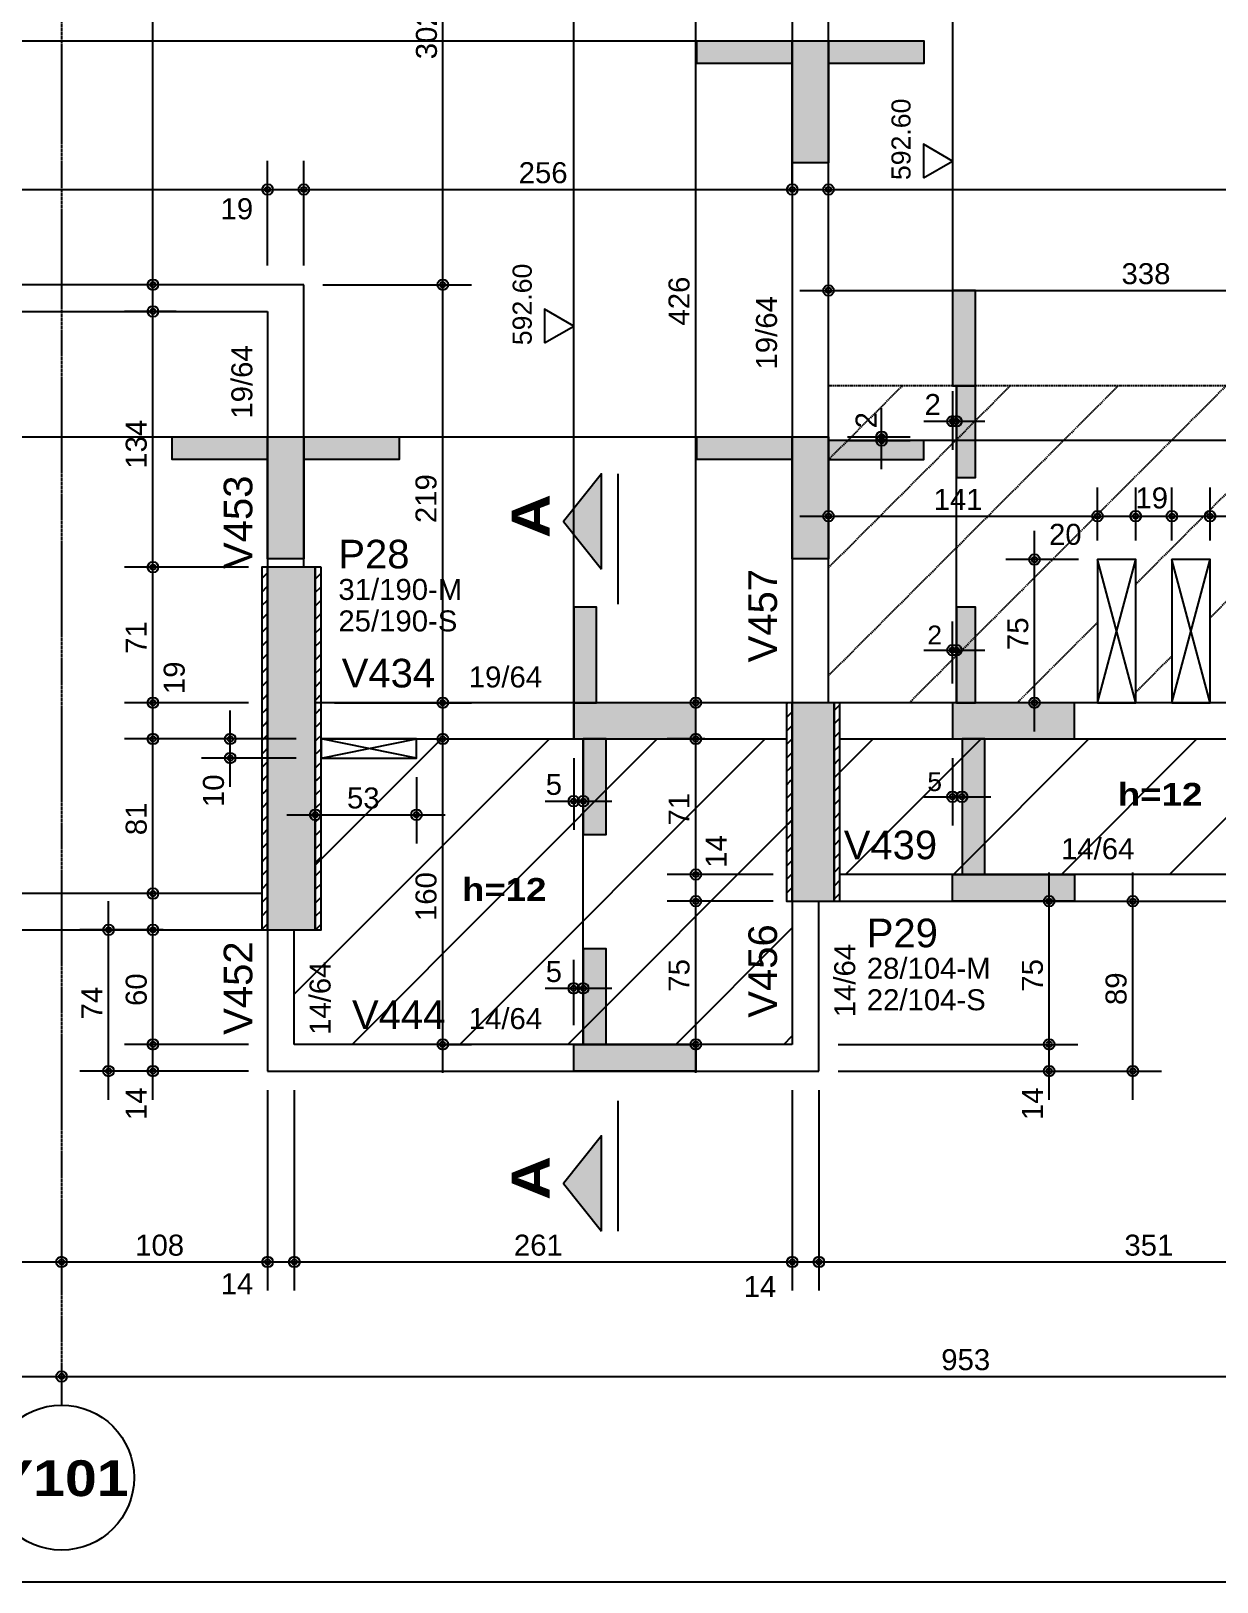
# Model space of a CAD drawing. Extents: x 0 to 7795, y 0 to 4205.
# Drawn here: x 1132 to 1754, y 1625 to 2438 of the extents above; entities that cross this region are included whole.
import ezdxf

# ---------------------------------------------------------------- set-up
doc = ezdxf.new("R2010")
doc.units = 0
doc.header["$MEASUREMENT"] = 0
doc.linetypes.add('ESTILO_TQS_0001', pattern=[1, 0.7, -0.3])
doc.linetypes.add('ESTILO_TQS_0007', pattern=[2.1, 1.5, -0.2, 0.2, -0.2])
for name, color, linetype in [('MTH-224', 4, 'CONTINUOUS'), ('MTH-230', 1, 'CONTINUOUS'), ('MTH-COTAS7', 31, 'CONTINUOUS'), ('MTH-DIM-PILAR', 3, 'CONTINUOUS'), ('MTH-DIM-VIGA', 3, 'CONTINUOUS'), ('MTH-EIXO-214', 4, 'CONTINUOUS'), ('MTH-EIXO-215', 1, 'CONTINUOUS'), ('MTH-FACE-VIGA', 7, 'CONTINUOUS'), ('MTH-LINHA-CORTE', 5, 'CONTINUOUS'), ('MTH-LINHA-SEÇÃO', 16, 'CONTINUOUS'), ('MTH-PILAR-SEGUE', 5, 'CONTINUOUS'), ('MTH-SIMB_COTA', 3, 'CONTINUOUS'), ('MTH-SOMBRA21', 150, 'CONTINUOUS'), ('MTH-SOMBRA25', 253, 'CONTINUOUS'), ('MTH-TIT1-PILAR', 5, 'CONTINUOUS'), ('MTH-TIT1-VIGA', 5, 'CONTINUOUS'), ('MTH-TRACEJADO-216', 1, 'CONTINUOUS'), ('MTH-TXT', 4, 'CONTINUOUS'), ('MTH-TXT-NEGRITO', 5, 'CONTINUOUS')]:
    doc.layers.add(name, color=color, linetype=linetype)
doc.styles.add('TQS_ARIAL', font='arial.ttf')
doc.styles.add('TQS_ARIAL_BLACK', font='ariblk.ttf')

msp = doc.modelspace()

# ---------------------------------------------------------------- linework, layer by layer
at = {"layer": 'MTH-224', "linetype": 'Continuous'}
for p, q in [((1440.325465, 2137.691123), (1440.325465, 2206.066123)), ((1440.325465, 1809.232484), (1440.325465, 1877.607484))]:
    msp.add_line(p, q, dxfattribs=at)
for points in [[(1600.21209, 2361.111274), (1615.51056, 2369.944277), (1600.21209, 2378.776401), (1600.21209, 2361.111274)], [(1401.640715, 2274.61125), (1416.939185, 2283.444254), (1401.640715, 2292.276378), (1401.640715, 2274.61125)]]:
    msp.add_lwpolyline(points, dxfattribs=at)
at = {"layer": 'MTH-230', "linetype": 'Continuous'}
for p, q in [((1691.511368, 2086.135499), (1711.511368, 2161.135499)), ((1711.511368, 2086.1355), (1691.511368, 2161.135499)), ((1730.511368, 2086.1355), (1750.511368, 2161.135499)), ((1750.511368, 2086.135498), (1730.511368, 2161.135499)), ((1284.506838, 2057.1355), (1334.511368, 2067.1355)), ((1334.511368, 2057.1355), (1284.506838, 2067.1355))]:
    msp.add_line(p, q, dxfattribs=at)
msp.add_circle((1148.511366, 1680.135501), 38, dxfattribs=at)
at = {"layer": 'MTH-COTAS7', "linetype": 'Continuous'}
for p, q in [((1196.416793, 2290.135499), (1196.416793, 2682.135501)), ((1348.322552, 2290.135499), (1348.322552, 2622.135465)), ((1480.939185, 2071.135503), (1480.939185, 2527.13677)), ((1256.506838, 2315.135499), (1256.506838, 2370.038858)), ((1256.506838, 2315.135499), (1256.506838, 2370.038858)), ((1275.506838, 2315.135499), (1275.506838, 2370.038858)), ((1275.506838, 2315.135499), (1275.506838, 2370.038858)), ((1531.51056, 2357.850716), (1531.51056, 2370.038858)), ((1550.51056, 2357.558462), (1550.51056, 2370.038858)), ((862.51137, 2355.038858), (1271.506838, 2355.038858)), ((1241.506838, 2355.038858), (1290.506838, 2355.038858)), ((1260.506838, 2355.038858), (1546.51056, 2355.038858)), ((1535.51056, 2355.038858), (2185.511366, 2355.038858)), ((1348.322552, 2071.135503), (1348.322552, 2320.135499)), ((1550.51056, 2268.576565), (1550.51056, 2317.1355)), ((1212.501677, 2305.135499), (1181.416793, 2305.135499)), ((1196.416793, 2142.135501), (1196.416793, 2306.135499)), ((1285.506838, 2305.135499), (1363.322552, 2305.135499)), ((1285.506838, 2305.135499), (1363.322552, 2305.135499)), ((1535.51056, 2302.1355), (1903.512128, 2302.1355)), ((1208.593102, 2291.135499), (1181.416793, 2291.135499)), ((1615.51056, 2249.331523), (1615.51056, 2218.567024)), ((1578.343317, 2208.492328), (1578.343317, 2240.492328)), ((1617.51056, 2242.1355), (1617.51056, 2218.567024)), ((1600.51056, 2233.567024), (1632.51056, 2233.567024)), ((1560.51056, 2225.492328), (1593.343317, 2225.492328)), ((1560.51056, 2223.492328), (1593.343317, 2223.492328)), ((1550.51056, 2155.351244), (1550.51056, 2198.859757)), ((1691.511368, 2171.135499), (1691.511368, 2198.859757)), ((1691.511368, 2171.135499), (1691.511368, 2198.859757)), ((1711.511368, 2171.135499), (1711.511368, 2198.859757)), ((1711.511368, 2171.135499), (1711.511368, 2198.859757)), ((1730.511368, 2171.135499), (1730.511368, 2198.859757)), ((1730.511368, 2171.135499), (1730.511368, 2198.859757)), ((1750.511368, 2171.135499), (1750.511368, 2198.859757)), ((1750.511368, 2171.135499), (1750.511368, 2198.859757)), ((1535.51056, 2183.859757), (1706.511368, 2183.859757)), ((1676.511368, 2183.859757), (1726.511368, 2183.859757)), ((1696.511368, 2183.859757), (1745.511368, 2183.859757)), ((1715.511368, 2183.859757), (1765.511368, 2183.859757)), ((1735.511368, 2183.859757), (1903.512128, 2183.859757)), ((1196.416793, 2071.135503), (1196.416793, 2172.135501)), ((1658.498428, 2071.135499), (1658.498428, 2176.135499)), ((1246.506838, 2157.135501), (1181.416793, 2157.135501)), ((1246.506838, 2157.135501), (1181.416793, 2157.135501)), ((1681.511368, 2161.135499), (1643.498428, 2161.135499)), ((1615.51056, 2096.135503), (1615.51056, 2128.673244)), ((1617.51056, 2096.135503), (1617.51056, 2128.673244)), ((1600.51056, 2113.673244), (1632.51056, 2113.673244)), ((1196.416793, 2052.135503), (1196.416793, 2101.135503)), ((1246.506838, 2086.135503), (1181.416793, 2086.135503)), ((1246.506838, 2086.135503), (1181.416793, 2086.135503)), ((1196.416793, 1971.135501), (1196.416793, 2082.135503)), ((1236.920815, 2042.1355), (1236.920815, 2082.135503)), ((1291.506838, 2086.135503), (1363.322552, 2086.135503)), ((1348.322552, 1892.135501), (1348.322552, 2082.135503)), ((1485.734767, 2086.135503), (1465.939185, 2086.135503)), ((1480.939185, 1981.135501), (1480.939185, 2082.135503)), ((1681.511368, 2086.135499), (1643.498428, 2086.135499)), ((1246.506838, 2067.135503), (1181.416793, 2067.135503)), ((1246.506838, 2067.135503), (1181.416793, 2067.135503)), ((1271.506838, 2067.135503), (1221.920815, 2067.135503)), ((1344.511368, 2067.135503), (1363.322552, 2067.135503)), ((1485.734767, 2067.135503), (1465.939185, 2067.135503)), ((1271.511368, 2057.1355), (1221.920815, 2057.1355)), ((1416.939185, 2057.135503), (1416.939185, 2019.542848)), ((1421.939185, 2057.135501), (1421.939185, 2019.542848)), ((1615.51056, 2057.135503), (1615.51056, 2021.867837)), ((1620.51056, 2057.135503), (1620.51056, 2021.867837)), ((1281.511368, 2047.1355), (1281.511368, 2012.418246)), ((1334.511368, 2047.1355), (1334.511368, 2012.418246)), ((1401.939185, 2034.542848), (1436.939185, 2034.542848)), ((1600.51056, 2036.867837), (1635.51056, 2036.867837)), ((1266.511368, 2027.418246), (1349.511368, 2027.418246)), ((1480.939185, 1967.135501), (1480.939185, 2011.135501)), ((1521.51056, 1996.135501), (1465.939185, 1996.135501)), ((1521.51056, 1996.135501), (1465.939185, 1996.135501)), ((1480.939185, 1892.135501), (1480.939185, 1997.135501)), ((1666.153254, 1892.135501), (1666.153254, 1997.135499)), ((1710.032398, 1878.135501), (1710.032398, 1997.135499)), ((1210.793631, 1986.135501), (1181.416793, 1986.135501)), ((1173.14201, 1878.135501), (1173.14201, 1982.135501)), ((1196.416793, 1892.135501), (1196.416793, 1982.135501)), ((1521.51056, 1982.135501), (1465.939185, 1982.135501)), ((1521.51056, 1982.135501), (1465.939185, 1982.135501)), ((1657.51056, 1982.135499), (1681.153254, 1982.135499)), ((1677.777456, 1982.135499), (1725.032398, 1982.135499)), ((1191.769367, 1967.135501), (1158.14201, 1967.135501)), ((1201.769367, 1967.135501), (1181.416793, 1967.135501)), ((1416.939185, 1917.135501), (1416.939185, 1951.488044)), ((1421.939185, 1917.135501), (1421.939185, 1951.488044)), ((1401.939185, 1936.488044), (1436.939185, 1936.488044)), ((1196.416793, 1878.135501), (1196.416793, 1922.135501)), ((1666.153254, 1878.135501), (1666.153254, 1922.135501)), ((1246.511366, 1907.135501), (1181.416793, 1907.135501)), ((1246.511366, 1907.135501), (1181.416793, 1907.135501)), ((1345.260019, 1907.135501), (1363.322552, 1907.135501)), ((1486.229545, 1907.135501), (1465.939185, 1907.135501)), ((1555.51056, 1907.135501), (1681.153254, 1907.135501)), ((1555.51056, 1907.135501), (1681.153254, 1907.135501)), ((1236.511366, 1893.135501), (1158.14201, 1893.135501)), ((1246.511366, 1893.135501), (1181.416793, 1893.135501)), ((1555.51056, 1893.135501), (1681.153254, 1893.135501)), ((1565.51056, 1893.135501), (1725.032398, 1893.135501)), ((1256.511366, 1883.135501), (1256.511366, 1778.135501)), ((1270.511366, 1883.135501), (1270.511366, 1778.135501)), ((1270.511366, 1883.135501), (1270.511366, 1778.135501)), ((1531.51056, 1883.135501), (1531.51056, 1778.135501)), ((1531.51056, 1883.135501), (1531.51056, 1778.135501)), ((1545.51056, 1883.135501), (1545.51056, 1778.135501)), ((1545.51056, 1883.135501), (1545.51056, 1778.135501)), ((1148.511366, 1817.714836), (1148.511366, 1778.135501)), ((1256.511366, 1805.845996), (1256.511366, 1778.135501)), ((580.511366, 1793.135501), (1163.511366, 1793.135501)), ((1133.511366, 1793.135501), (1271.511366, 1793.135501)), ((1148.511366, 1791.556018), (1148.511366, 1778.135501)), ((1241.511366, 1793.135501), (1285.511366, 1793.135501)), ((1255.511366, 1793.135501), (1546.51056, 1793.135501)), ((1516.51056, 1793.135501), (1560.51056, 1793.135501)), ((1530.51056, 1793.135501), (1911.512128, 1793.135501)), ((561.511366, 1733.135501), (1163.511366, 1733.135501)), ((1133.511366, 1733.135501), (2116.511366, 1733.135501)), ((1148.511366, 1732.95883), (1148.511366, 1718.135501)), ((1148.511366, 1731.556018), (1148.511366, 1718.135501)), ((561.511366, 1625.451785), (5343.511366, 1625.451785))]:
    msp.add_line(p, q, dxfattribs=at)
at = {"layer": 'MTH-EIXO-214', "linetype": 'ESTILO_TQS_0007'}
msp.add_line((1148.511366, 3791.636556), (1148.511366, 1718.135501), dxfattribs=at)
at = {"layer": 'MTH-EIXO-215', "linetype": 'Continuous'}
for p, q in [((1270.511366, 1933.463027), (1404.183843, 2067.135503)), ((1281.511368, 2001.031571), (1347.6153, 2067.135503)), ((1300.752383, 1907.135501), (1460.752385, 2067.135503)), ((1357.320926, 1907.135501), (1517.320928, 2067.135503)), ((1553.51056, 2046.756593), (1573.88947, 2067.135503)), ((1559.458011, 1996.135501), (1630.458013, 2067.135503)), ((1616.026553, 1996.135501), (1687.026555, 2067.135503)), ((1672.595096, 1996.135501), (1743.595098, 2067.135503)), ((1729.163638, 1996.135501), (1800.16364, 2067.135503)), ((1413.889468, 1907.135501), (1531.51056, 2024.756593)), ((1470.458011, 1907.135501), (1531.51056, 1968.188051)), ((1527.026553, 1907.135501), (1531.51056, 1911.619508))]:
    msp.add_line(p, q, dxfattribs=at)
at = {"layer": 'MTH-FACE-VIGA', "linetype": 'Continuous'}
for p, q in [((1253.506838, 2151.169538), (1256.459256, 2154.121955)), ((1256.459256, 2154.121955), (1256.506838, 2154.169538)), ((1281.506838, 2150.885266), (1284.454696, 2153.833124)), ((1284.454696, 2153.833124), (1284.506838, 2153.885266)), ((1253.506838, 2144.09847), (1256.345817, 2146.937448)), ((1256.345817, 2146.937448), (1256.506838, 2147.09847)), ((1281.506838, 2143.814199), (1284.341256, 2146.648616)), ((1284.341256, 2146.648616), (1284.506838, 2146.814199)), ((1253.506838, 2137.027402), (1256.232377, 2139.75294)), ((1256.232377, 2139.75294), (1256.506838, 2140.027402)), ((1281.506838, 2136.743131), (1284.227817, 2139.464109)), ((1284.227817, 2139.464109), (1284.506838, 2139.743131)), ((1253.506838, 2129.956334), (1256.118937, 2132.568433)), ((1256.118937, 2132.568433), (1256.506838, 2132.956334)), ((1281.506838, 2129.672063), (1284.114377, 2132.279601)), ((1284.114377, 2132.279601), (1284.506838, 2132.672063)), ((1253.506838, 2122.885266), (1256.005498, 2125.383926)), ((1256.005498, 2125.383926), (1256.506838, 2125.885266)), ((1281.506838, 2122.600995), (1284.000937, 2125.095094)), ((1284.000937, 2125.095094), (1284.506838, 2125.600995)), ((1253.506838, 2115.814199), (1255.892058, 2118.199418)), ((1255.892058, 2118.199418), (1256.506838, 2118.814199)), ((1281.506838, 2115.529927), (1283.887498, 2117.910587)), ((1283.887498, 2117.910587), (1284.506838, 2118.529927)), ((1253.506838, 2108.743131), (1255.778619, 2111.014911)), ((1255.665179, 2103.830403), (1256.506838, 2104.672063)), ((1255.778619, 2111.014911), (1256.506838, 2111.743131)), ((1281.506838, 2108.458859), (1283.774058, 2110.726079)), ((1283.774058, 2110.726079), (1284.506838, 2111.458859)), ((1253.506838, 2101.672063), (1255.665179, 2103.830403)), ((1253.506838, 2094.600995), (1255.551739, 2096.645896)), ((1255.551739, 2096.645896), (1256.506838, 2097.600995)), ((1281.506838, 2101.387792), (1283.660619, 2103.541572)), ((1283.547179, 2096.357064), (1284.506838, 2097.316724)), ((1283.660619, 2103.541572), (1284.506838, 2104.387792)), ((1253.506838, 2087.529927), (1255.4383, 2089.461389)), ((1255.4383, 2089.461389), (1256.506838, 2090.529927)), ((1281.506838, 2094.316724), (1283.547179, 2096.357064)), ((1281.506838, 2087.245656), (1283.433739, 2089.172557)), ((1283.433739, 2089.172557), (1284.506838, 2090.245656)), ((1253.506838, 2080.458859), (1255.32486, 2082.276881)), ((1255.32486, 2082.276881), (1256.506838, 2083.458859)), ((1281.506838, 2080.174588), (1283.3203, 2081.98805)), ((1283.3203, 2081.98805), (1284.506838, 2083.174588)), ((1528.51056, 2085.396203), (1529.249858, 2086.135501)), ((1528.51056, 2078.325136), (1531.367678, 2081.182253)), ((1531.367678, 2081.182253), (1531.51056, 2081.325136)), ((1553.51056, 2082.111932), (1556.480157, 2085.081529)), ((1556.480157, 2085.081529), (1556.51056, 2085.111932)), ((1253.506838, 2073.387792), (1255.211421, 2075.092374)), ((1255.211421, 2075.092374), (1256.506838, 2076.387792)), ((1281.506838, 2073.10352), (1283.20686, 2074.803542)), ((1283.20686, 2074.803542), (1284.506838, 2076.10352)), ((1528.51056, 2071.254068), (1531.157647, 2073.901154)), ((1531.157647, 2073.901154), (1531.51056, 2074.254068)), ((1553.51056, 2075.040864), (1556.270126, 2077.80043)), ((1556.270126, 2077.80043), (1556.51056, 2078.040864)), ((1253.506838, 2066.316724), (1255.097981, 2067.907866)), ((1255.097981, 2067.907866), (1256.506838, 2069.316724)), ((1281.506838, 2066.032453), (1283.093421, 2067.619035)), ((1283.093421, 2067.619035), (1284.506838, 2069.032453)), ((1528.51056, 2064.183), (1530.947615, 2066.620054)), ((1530.947615, 2066.620054), (1531.51056, 2067.183)), ((1553.51056, 2067.969796), (1556.060094, 2070.51933)), ((1556.060094, 2070.51933), (1556.51056, 2070.969796)), ((1253.506838, 2059.245656), (1254.984542, 2060.723359)), ((1254.984542, 2060.723359), (1256.506838, 2062.245656)), ((1281.506838, 2058.961385), (1282.979981, 2060.434527)), ((1282.979981, 2060.434527), (1284.506838, 2061.961385)), ((1528.51056, 2057.111932), (1530.737583, 2059.338955)), ((1530.737583, 2059.338955), (1531.51056, 2060.111932)), ((1553.51056, 2060.898729), (1555.850062, 2063.238231)), ((1553.51056, 2053.827661), (1555.640031, 2055.957131)), ((1555.640031, 2055.957131), (1556.51056, 2056.827661)), ((1555.850062, 2063.238231), (1556.51056, 2063.898729)), ((1253.506838, 2052.174588), (1254.871102, 2053.538852)), ((1254.757662, 2046.354344), (1256.506838, 2048.10352)), ((1254.871102, 2053.538852), (1256.506838, 2055.174588)), ((1281.506838, 2051.890317), (1282.866541, 2053.25002)), ((1282.753102, 2046.065513), (1284.506838, 2047.819249)), ((1282.866541, 2053.25002), (1284.506838, 2054.890317)), ((1528.51056, 2050.040864), (1530.527551, 2052.057855)), ((1530.527551, 2052.057855), (1531.51056, 2053.040864)), ((1553.51056, 2046.756593), (1555.429999, 2048.676031)), ((1555.429999, 2048.676031), (1556.51056, 2049.756593)), ((1253.506838, 2045.10352), (1254.757662, 2046.354344)), ((1254.644223, 2039.169837), (1256.506838, 2041.032453)), ((1281.506838, 2044.819249), (1282.753102, 2046.065513)), ((1282.639662, 2038.881005), (1284.506838, 2040.748181)), ((1528.51056, 2042.969796), (1530.31752, 2044.776756)), ((1530.31752, 2044.776756), (1531.51056, 2045.969796)), ((1553.51056, 2039.685525), (1555.219967, 2041.394932)), ((1555.219967, 2041.394932), (1556.51056, 2042.685525)), ((1253.506838, 2038.032453), (1254.644223, 2039.169837)), ((1253.506838, 2030.961385), (1254.530783, 2031.985329)), ((1254.530783, 2031.985329), (1256.506838, 2033.961385)), ((1281.506838, 2037.748181), (1282.639662, 2038.881005)), ((1281.506838, 2030.677114), (1282.526223, 2031.696498)), ((1282.526223, 2031.696498), (1284.506838, 2033.677114)), ((1528.51056, 2035.898729), (1530.107488, 2037.495656)), ((1529.897456, 2030.214557), (1531.51056, 2031.827661)), ((1530.107488, 2037.495656), (1531.51056, 2038.898729)), ((1553.51056, 2032.614457), (1555.009935, 2034.113832)), ((1555.009935, 2034.113832), (1556.51056, 2035.614457)), ((1253.506838, 2023.890317), (1254.417344, 2024.800822)), ((1254.417344, 2024.800822), (1256.506838, 2026.890317)), ((1281.506838, 2023.606046), (1282.412783, 2024.51199)), ((1282.412783, 2024.51199), (1284.506838, 2026.606046)), ((1528.51056, 2028.827661), (1529.897456, 2030.214557)), ((1529.687425, 2022.933457), (1531.51056, 2024.756593)), ((1553.51056, 2025.54339), (1554.799904, 2026.832733)), ((1554.799904, 2026.832733), (1556.51056, 2028.54339)), ((1253.506838, 2016.819249), (1254.303904, 2017.616315)), ((1254.303904, 2017.616315), (1256.506838, 2019.819249)), ((1281.506838, 2016.534978), (1282.299343, 2017.327483)), ((1282.299343, 2017.327483), (1284.506838, 2019.534978)), ((1528.51056, 2021.756593), (1529.687425, 2022.933457)), ((1528.51056, 2014.685525), (1529.477393, 2015.652358)), ((1529.477393, 2015.652358), (1531.51056, 2017.685525)), ((1553.51056, 2018.472322), (1554.589872, 2019.551633)), ((1554.589872, 2019.551633), (1556.51056, 2021.472322)), ((1253.506838, 2009.748181), (1254.190464, 2010.431807)), ((1254.190464, 2010.431807), (1256.506838, 2012.748181)), ((1281.506838, 2009.46391), (1282.185904, 2010.142976)), ((1282.185904, 2010.142976), (1284.506838, 2012.46391)), ((1528.51056, 2007.614457), (1529.267361, 2008.371258)), ((1529.267361, 2008.371258), (1531.51056, 2010.614457)), ((1553.51056, 2011.401254), (1554.37984, 2012.270534)), ((1554.169809, 2004.989434), (1556.51056, 2007.330186)), ((1554.37984, 2012.270534), (1556.51056, 2014.401254)), ((1253.506838, 2002.677114), (1254.077025, 2003.2473)), ((1254.077025, 2003.2473), (1256.506838, 2005.677114)), ((1281.506838, 2002.392842), (1282.072464, 2002.958468)), ((1282.072464, 2002.958468), (1284.506838, 2005.392842)), ((1528.51056, 2000.54339), (1529.057329, 2001.090159)), ((1529.057329, 2001.090159), (1531.51056, 2003.54339)), ((1553.51056, 2004.330186), (1554.169809, 2004.989434)), ((1553.959777, 1997.708335), (1556.51056, 2000.259118)), ((1253.506838, 1995.606046), (1253.963585, 1996.062792)), ((1253.850146, 1988.878285), (1256.506838, 1991.534978)), ((1253.963585, 1996.062792), (1256.506838, 1998.606046)), ((1281.506838, 1995.321774), (1281.959025, 1995.773961)), ((1281.845585, 1988.589453), (1284.506838, 1991.250707)), ((1281.959025, 1995.773961), (1284.506838, 1998.321774)), ((1528.51056, 1993.472322), (1528.847298, 1993.809059)), ((1528.847298, 1993.809059), (1531.51056, 1996.472322)), ((1553.51056, 1997.259118), (1553.959777, 1997.708335)), ((1553.749745, 1990.427235), (1556.51056, 1993.188051)), ((1253.506838, 1988.534978), (1253.850146, 1988.878285)), ((1253.736706, 1981.693778), (1256.506838, 1984.46391)), ((1281.506838, 1988.250707), (1281.845585, 1988.589453)), ((1281.732146, 1981.404946), (1284.506838, 1984.179639)), ((1528.51056, 1986.401254), (1528.637266, 1986.52796)), ((1528.637266, 1986.52796), (1531.51056, 1989.401254)), ((1553.51056, 1990.188051), (1553.749745, 1990.427235)), ((1553.51056, 1983.116983), (1553.539713, 1983.146136)), ((1553.539713, 1983.146136), (1556.51056, 1986.116983)), ((1253.506838, 1981.46391), (1253.736706, 1981.693778)), ((1253.623266, 1974.50927), (1256.506838, 1977.392842)), ((1281.506838, 1981.179639), (1281.732146, 1981.404946)), ((1281.618706, 1974.220438), (1284.506838, 1977.108571)), ((1531.315875, 1982.135501), (1531.51056, 1982.330186)), ((1253.506838, 1974.392842), (1253.623266, 1974.50927)), ((1253.509827, 1967.324763), (1256.506838, 1970.321774)), ((1281.506838, 1974.108571), (1281.618706, 1974.220438)), ((1281.604836, 1967.135501), (1284.506838, 1970.037503))]:
    msp.add_line(p, q, dxfattribs=at)
for points in [[(1531.51056, 2521.63677), (1531.51056, 2086.135501)], [(1550.51056, 2086.135501), (1550.51056, 2512.13677)], [(1275.506838, 2305.135499), (979.511366, 2305.135499)], [(1275.506838, 2157.135501), (1275.506838, 2305.135499)], [(595.511366, 2291.135499), (1256.506838, 2291.135499)], [(1256.506838, 2291.135499), (1256.506838, 2157.135501)], [(1256.506838, 2157.135501), (1253.506838, 2157.135501), (1253.506838, 1967.135501), (1256.506838, 1967.135501), (1256.506838, 2157.135501)], [(1284.506838, 2157.135501), (1281.506838, 2157.135501), (1281.506838, 1967.135501), (1284.506838, 1967.135501), (1284.506838, 2157.135501)], [(1691.511368, 2086.135499), (1711.511368, 2086.1355), (1711.511368, 2161.135499), (1691.511368, 2161.135499), (1691.511368, 2086.135499)], [(1730.511368, 2086.1355), (1750.511368, 2086.135498), (1750.511368, 2161.135499), (1730.511368, 2161.135499), (1730.511368, 2086.135498)], [(1531.51056, 2086.135503), (1281.506838, 2086.135503)], [(1531.51056, 2086.135501), (1528.51056, 2086.135501), (1528.51056, 1982.135501), (1531.51056, 1982.135501), (1531.51056, 2086.135501)], [(1888.512128, 2086.135503), (1553.51056, 2086.135503)], [(1556.51056, 2086.135501), (1553.51056, 2086.135501), (1553.51056, 1982.135501), (1556.51056, 1982.135501), (1556.51056, 2086.135501)], [(1284.506838, 2067.135503), (1528.51056, 2067.135503)], [(1334.511382, 2067.135503), (1284.506838, 2067.135503), (1284.506838, 2057.1355), (1334.511382, 2057.1355), (1334.511382, 2067.135503)], [(1556.51056, 2067.135503), (1885.512128, 2067.135503)], [(1885.512128, 1996.135501), (1556.51056, 1996.135501)], [(1253.506838, 1986.135501), (601.511366, 1986.135501)], [(1531.51056, 1982.135501), (1531.51056, 1907.135501)], [(1545.51056, 1893.135501), (1545.51056, 1982.135501)], [(1553.51056, 1982.135501), (1888.512128, 1982.135501)], [(979.511366, 1967.135501), (1256.511366, 1967.135501)], [(1256.511366, 1967.135501), (1256.511366, 1893.135501)], [(1270.511366, 1907.135501), (1270.511366, 1967.135501)], [(1531.51056, 1907.135501), (1270.511366, 1907.135501)], [(1256.511366, 1893.135501), (1545.51056, 1893.135501)]]:
    msp.add_lwpolyline(points, dxfattribs=at)
at = {"layer": 'MTH-LINHA-CORTE', "linetype": 'Continuous'}
for points in [[(1431.575465, 2156.066123), (1431.575465, 2206.066123), (1411.575465, 2181.066123), (1431.575465, 2156.066123)], [(1431.575465, 1809.232484), (1431.575465, 1859.232484), (1411.575465, 1834.232484), (1431.575465, 1809.232484)]]:
    msp.add_lwpolyline(points, dxfattribs=at)
at = {"layer": 'MTH-LINHA-SEÇÃO', "linetype": 'Continuous'}
for p, q in [((1416.939185, 2067.135503), (1416.939185, 2664.135503)), ((1615.51056, 2531.13677), (1615.51056, 2252.1355)), ((858.51137, 2432.991494), (1600.51056, 2432.991494)), ((1617.51056, 2086.135501), (1617.51056, 2252.1355)), ((576.511366, 2225.492328), (1550.51056, 2225.492328)), ((1888.512128, 2223.492328), (1550.51056, 2223.492328)), ((1421.939185, 1907.135499), (1421.939185, 2067.135501))]:
    msp.add_line(p, q, dxfattribs=at)
for points in [[(1481.51056, 2432.991494), (1531.51056, 2432.991494), (1531.51056, 2420.991494), (1481.51056, 2420.991494), (1481.51056, 2432.991494)], [(1531.51056, 2432.991494), (1550.51056, 2432.991494), (1550.51056, 2368.991494), (1531.51056, 2368.991494), (1531.51056, 2432.991494)], [(1550.51056, 2432.991494), (1600.51056, 2432.991494), (1600.51056, 2420.991494), (1550.51056, 2420.991494), (1550.51056, 2432.991494)], [(1615.51056, 2302.1355), (1615.51056, 2252.1355), (1627.51056, 2252.1355), (1627.51056, 2302.1355), (1615.51056, 2302.1355)], [(1617.51056, 2252.1355), (1617.51056, 2204.1355), (1627.51056, 2204.1355), (1627.51056, 2252.1355), (1617.51056, 2252.1355)], [(1206.506838, 2225.492328), (1256.506838, 2225.492328), (1256.506838, 2213.492328), (1206.506838, 2213.492328), (1206.506838, 2225.492328)], [(1256.506838, 2225.492328), (1275.506838, 2225.492328), (1275.506838, 2161.492328), (1256.506838, 2161.492328), (1256.506838, 2225.492328)], [(1275.506838, 2225.492328), (1325.506838, 2225.492328), (1325.506838, 2213.492328), (1275.506838, 2213.492328), (1275.506838, 2225.492328)], [(1481.51056, 2225.492328), (1531.51056, 2225.492328), (1531.51056, 2213.492328), (1481.51056, 2213.492328), (1481.51056, 2225.492328)], [(1531.51056, 2225.492328), (1550.51056, 2225.492328), (1550.51056, 2161.492328), (1531.51056, 2161.492328), (1531.51056, 2225.492328)], [(1600.51056, 2223.492328), (1550.51056, 2223.492328), (1550.51056, 2213.492328), (1600.51056, 2213.492328), (1600.51056, 2223.492328)], [(1416.939185, 2136.135501), (1416.939185, 2086.135501), (1428.939185, 2086.135501), (1428.939185, 2136.135501), (1416.939185, 2136.135501)], [(1617.51056, 2136.135501), (1617.51056, 2086.135501), (1627.51056, 2086.135501), (1627.51056, 2136.135501), (1617.51056, 2136.135501)], [(1416.939185, 2086.135501), (1416.939185, 2067.135501), (1480.939185, 2067.135501), (1480.939185, 2086.135501), (1416.939185, 2086.135501)], [(1615.51056, 2086.135501), (1615.51056, 2067.135501), (1679.51056, 2067.135501), (1679.51056, 2086.135501), (1615.51056, 2086.135501)], [(1421.939185, 2067.135501), (1421.939185, 2017.135501), (1433.939185, 2017.135501), (1433.939185, 2067.135501), (1421.939185, 2067.135501)], [(1620.51056, 2067.135501), (1620.51056, 1996.135499), (1632.51056, 1996.135499), (1632.51056, 2067.135501), (1620.51056, 2067.135501)], [(1679.51056, 1982.135499), (1615.51056, 1982.135499), (1615.51056, 1996.135499), (1679.51056, 1996.135499), (1679.51056, 1982.135499)], [(1421.939185, 1957.135499), (1421.939185, 1907.135499), (1433.939185, 1907.135499), (1433.939185, 1957.135499), (1421.939185, 1957.135499)], [(1480.939185, 1893.135499), (1416.939185, 1893.135499), (1416.939185, 1907.135499), (1480.939185, 1907.135499), (1480.939185, 1893.135499)]]:
    msp.add_lwpolyline(points, dxfattribs=at)
at = {"layer": 'MTH-PILAR-SEGUE', "linetype": 'Continuous'}
for points in [[(1256.506838, 1967.135501), (1281.506838, 1967.135501), (1281.506838, 2157.135501), (1256.506838, 2157.135501), (1256.506838, 1967.135501)], [(1531.51056, 1982.135501), (1553.51056, 1982.135501), (1553.51056, 2086.135501), (1531.51056, 2086.135501), (1531.51056, 1982.135501)]]:
    msp.add_lwpolyline(points, dxfattribs=at)
at = {"layer": 'MTH-SIMB_COTA', "linetype": 'Continuous'}
for centre, radius in [((1256.506838, 2355.038858), 2.8), ((1256.506838, 2355.038858), 2.8), ((1275.506838, 2355.038858), 2.8), ((1275.506838, 2355.038858), 2.8), ((1531.51056, 2355.038858), 2.8), ((1550.51056, 2355.038858), 2.8), ((1256.506838, 2355.038858), 1.4), ((1256.506838, 2355.038858), 1.4), ((1275.506838, 2355.038858), 1.4), ((1275.506838, 2355.038858), 1.4), ((1531.51056, 2355.038858), 1.4), ((1550.51056, 2355.038858), 1.4), ((1196.416793, 2305.135499), 2.8), ((1348.322552, 2305.135499), 2.8), ((1348.322552, 2305.135499), 2.8), ((1196.416793, 2305.135499), 1.4), ((1348.322552, 2305.135499), 1.4), ((1348.322552, 2305.135499), 1.4), ((1550.51056, 2302.1355), 2.8), ((1550.51056, 2302.1355), 1.4), ((1196.416793, 2291.135499), 2.8), ((1196.416793, 2291.135499), 1.4), ((1615.51056, 2233.567024), 2.8), ((1615.51056, 2233.567024), 1.4), ((1617.51056, 2233.567024), 2.8), ((1617.51056, 2233.567024), 1.4), ((1578.343317, 2225.492328), 2.8), ((1578.343317, 2225.492328), 1.4), ((1578.343317, 2223.492328), 2.8), ((1578.343317, 2223.492328), 1.4), ((1550.51056, 2183.859757), 2.8), ((1691.511368, 2183.859757), 2.8), ((1691.511368, 2183.859757), 2.8), ((1711.511368, 2183.859757), 2.8), ((1711.511368, 2183.859757), 2.8), ((1730.511368, 2183.859757), 2.8), ((1730.511368, 2183.859757), 2.8), ((1750.511368, 2183.859757), 2.8), ((1750.511368, 2183.859757), 2.8), ((1550.51056, 2183.859757), 1.4), ((1691.511368, 2183.859757), 1.4), ((1691.511368, 2183.859757), 1.4), ((1711.511368, 2183.859757), 1.4), ((1711.511368, 2183.859757), 1.4), ((1730.511368, 2183.859757), 1.4), ((1730.511368, 2183.859757), 1.4), ((1750.511368, 2183.859757), 1.4), ((1750.511368, 2183.859757), 1.4), ((1658.498428, 2161.135499), 2.8), ((1658.498428, 2161.135499), 1.4), ((1196.416793, 2157.135501), 2.8), ((1196.416793, 2157.135501), 2.8), ((1196.416793, 2157.135501), 1.4), ((1196.416793, 2157.135501), 1.4), ((1615.51056, 2113.673244), 2.8), ((1615.51056, 2113.673244), 1.4), ((1617.51056, 2113.673244), 2.8), ((1617.51056, 2113.673244), 1.4), ((1196.416793, 2086.135503), 2.8), ((1196.416793, 2086.135503), 2.8), ((1348.322552, 2086.135503), 2.8), ((1480.939185, 2086.135503), 2.8), ((1658.498428, 2086.135499), 2.8), ((1196.416793, 2086.135503), 1.4), ((1196.416793, 2086.135503), 1.4), ((1348.322552, 2086.135503), 1.4), ((1480.939185, 2086.135503), 1.4), ((1658.498428, 2086.135499), 1.4), ((1196.416793, 2067.135503), 2.8), ((1196.416793, 2067.135503), 2.8), ((1196.416793, 2067.135503), 1.4), ((1196.416793, 2067.135503), 1.4), ((1236.920815, 2067.135503), 2.8), ((1236.920815, 2067.135503), 1.4), ((1348.322552, 2067.135503), 2.8), ((1348.322552, 2067.135503), 1.4), ((1480.939185, 2067.135503), 2.8), ((1480.939185, 2067.135503), 1.4), ((1236.920815, 2057.1355), 2.8), ((1236.920815, 2057.1355), 1.4), ((1615.51056, 2036.867837), 2.8), ((1620.51056, 2036.867837), 2.8), ((1416.939185, 2034.542848), 2.8), ((1416.939185, 2034.542848), 1.4), ((1421.939185, 2034.542848), 2.8), ((1421.939185, 2034.542848), 1.4), ((1615.51056, 2036.867837), 1.4), ((1620.51056, 2036.867837), 1.4), ((1281.511368, 2027.418246), 2.8), ((1281.511368, 2027.418246), 1.4), ((1334.511368, 2027.418246), 2.8), ((1334.511368, 2027.418246), 1.4), ((1480.939185, 1996.135501), 2.8), ((1480.939185, 1996.135501), 2.8), ((1480.939185, 1996.135501), 1.4), ((1480.939185, 1996.135501), 1.4), ((1196.416793, 1986.135501), 2.8), ((1196.416793, 1986.135501), 1.4), ((1480.939185, 1982.135501), 2.8), ((1480.939185, 1982.135501), 2.8), ((1480.939185, 1982.135501), 1.4), ((1480.939185, 1982.135501), 1.4), ((1666.153254, 1982.135499), 2.8), ((1666.153254, 1982.135499), 1.4), ((1710.032398, 1982.135499), 2.8), ((1710.032398, 1982.135499), 1.4), ((1173.14201, 1967.135501), 2.8), ((1173.14201, 1967.135501), 1.4), ((1196.416793, 1967.135501), 2.8), ((1196.416793, 1967.135501), 1.4), ((1416.939185, 1936.488044), 2.8), ((1416.939185, 1936.488044), 1.4), ((1421.939185, 1936.488044), 2.8), ((1421.939185, 1936.488044), 1.4), ((1196.416793, 1907.135501), 2.8), ((1196.416793, 1907.135501), 2.8), ((1348.322552, 1907.135501), 2.8), ((1480.939185, 1907.135501), 2.8), ((1666.153254, 1907.135501), 2.8), ((1666.153254, 1907.135501), 2.8), ((1196.416793, 1907.135501), 1.4), ((1196.416793, 1907.135501), 1.4), ((1348.322552, 1907.135501), 1.4), ((1480.939185, 1907.135501), 1.4), ((1666.153254, 1907.135501), 1.4), ((1666.153254, 1907.135501), 1.4), ((1173.14201, 1893.135501), 2.8), ((1173.14201, 1893.135501), 1.4), ((1196.416793, 1893.135501), 2.8), ((1196.416793, 1893.135501), 1.4), ((1666.153254, 1893.135501), 2.8), ((1666.153254, 1893.135501), 1.4), ((1710.032398, 1893.135501), 2.8), ((1710.032398, 1893.135501), 1.4), ((1148.511366, 1793.135501), 2.8), ((1148.511366, 1793.135501), 2.8), ((1256.511366, 1793.135501), 2.8), ((1256.511366, 1793.135501), 2.8), ((1270.511366, 1793.135501), 2.8), ((1270.511366, 1793.135501), 2.8), ((1531.51056, 1793.135501), 2.8), ((1531.51056, 1793.135501), 2.8), ((1545.51056, 1793.135501), 2.8), ((1545.51056, 1793.135501), 2.8), ((1148.511366, 1793.135501), 1.4), ((1148.511366, 1793.135501), 1.4), ((1256.511366, 1793.135501), 1.4), ((1256.511366, 1793.135501), 1.4), ((1270.511366, 1793.135501), 1.4), ((1270.511366, 1793.135501), 1.4), ((1531.51056, 1793.135501), 1.4), ((1531.51056, 1793.135501), 1.4), ((1545.51056, 1793.135501), 1.4), ((1545.51056, 1793.135501), 1.4), ((1148.511366, 1733.135501), 2.8), ((1148.511366, 1733.135501), 2.8), ((1148.511366, 1733.135501), 1.4), ((1148.511366, 1733.135501), 1.4)]:
    msp.add_circle(centre, radius, dxfattribs=at)
at = {"layer": 'MTH-SOMBRA21', "linetype": 'Continuous'}
for points in [[(1481.51056, 2432.991494), (1531.51056, 2432.991494), (1531.51056, 2420.991494)], [(1481.51056, 2432.991494), (1531.51056, 2420.991494), (1481.51056, 2420.991494)], [(1481.51056, 2432.991494), (1481.51056, 2420.991494), (1481.51056, 2432.991494)], [(1531.51056, 2432.991494), (1550.51056, 2432.991494), (1550.51056, 2368.991494)], [(1531.51056, 2432.991494), (1550.51056, 2368.991494), (1531.51056, 2368.991494)], [(1531.51056, 2432.991494), (1531.51056, 2368.991494), (1531.51056, 2432.991494)], [(1550.51056, 2432.991494), (1600.51056, 2432.991494), (1600.51056, 2420.991494)], [(1550.51056, 2432.991494), (1600.51056, 2420.991494), (1550.51056, 2420.991494)], [(1550.51056, 2432.991494), (1550.51056, 2420.991494), (1550.51056, 2432.991494)], [(1615.51056, 2302.1355), (1615.51056, 2252.1355), (1627.51056, 2252.1355)], [(1615.51056, 2302.1355), (1627.51056, 2252.1355), (1627.51056, 2302.1355)], [(1615.51056, 2302.1355), (1627.51056, 2302.1355), (1615.51056, 2302.1355)], [(1617.51056, 2252.1355), (1617.51056, 2204.1355), (1627.51056, 2204.1355)], [(1617.51056, 2252.1355), (1627.51056, 2204.1355), (1627.51056, 2252.1355)], [(1617.51056, 2252.1355), (1627.51056, 2252.1355), (1617.51056, 2252.1355)], [(1206.506838, 2225.492328), (1256.506838, 2225.492328), (1256.506838, 2213.492328)], [(1206.506838, 2225.492328), (1256.506838, 2213.492328), (1206.506838, 2213.492328)], [(1206.506838, 2225.492328), (1206.506838, 2213.492328), (1206.506838, 2225.492328)], [(1256.506838, 2225.492328), (1275.506838, 2225.492328), (1275.506838, 2161.492328)], [(1256.506838, 2225.492328), (1275.506838, 2161.492328), (1256.506838, 2161.492328)], [(1256.506838, 2225.492328), (1256.506838, 2161.492328), (1256.506838, 2225.492328)], [(1275.506838, 2225.492328), (1325.506838, 2225.492328), (1325.506838, 2213.492328)], [(1275.506838, 2225.492328), (1325.506838, 2213.492328), (1275.506838, 2213.492328)], [(1275.506838, 2225.492328), (1275.506838, 2213.492328), (1275.506838, 2225.492328)], [(1481.51056, 2225.492328), (1531.51056, 2225.492328), (1531.51056, 2213.492328)], [(1481.51056, 2225.492328), (1531.51056, 2213.492328), (1481.51056, 2213.492328)], [(1481.51056, 2225.492328), (1481.51056, 2213.492328), (1481.51056, 2225.492328)], [(1531.51056, 2225.492328), (1550.51056, 2225.492328), (1550.51056, 2161.492328)], [(1531.51056, 2225.492328), (1550.51056, 2161.492328), (1531.51056, 2161.492328)], [(1531.51056, 2225.492328), (1531.51056, 2161.492328), (1531.51056, 2225.492328)], [(1600.51056, 2223.492328), (1550.51056, 2223.492328), (1550.51056, 2213.492328)], [(1600.51056, 2223.492328), (1550.51056, 2213.492328), (1600.51056, 2213.492328)], [(1600.51056, 2223.492328), (1600.51056, 2213.492328), (1600.51056, 2223.492328)], [(1431.575465, 2156.066123), (1431.575465, 2206.066123), (1411.575465, 2181.066123)], [(1431.575465, 2156.066123), (1411.575465, 2181.066123), (1431.575465, 2156.066123)], [(1416.939185, 2136.135501), (1416.939185, 2086.135501), (1428.939185, 2086.135501)], [(1416.939185, 2136.135501), (1428.939185, 2086.135501), (1428.939185, 2136.135501)], [(1416.939185, 2136.135501), (1428.939185, 2136.135501), (1416.939185, 2136.135501)], [(1617.51056, 2136.135501), (1617.51056, 2086.135501), (1627.51056, 2086.135501)], [(1617.51056, 2136.135501), (1627.51056, 2086.135501), (1627.51056, 2136.135501)], [(1617.51056, 2136.135501), (1627.51056, 2136.135501), (1617.51056, 2136.135501)], [(1416.939185, 2086.135501), (1416.939185, 2067.135501), (1480.939185, 2067.135501)], [(1416.939185, 2086.135501), (1480.939185, 2067.135501), (1480.939185, 2086.135501)], [(1416.939185, 2086.135501), (1480.939185, 2086.135501), (1416.939185, 2086.135501)], [(1615.51056, 2086.135501), (1615.51056, 2067.135501), (1679.51056, 2067.135501)], [(1615.51056, 2086.135501), (1679.51056, 2067.135501), (1679.51056, 2086.135501)], [(1615.51056, 2086.135501), (1679.51056, 2086.135501), (1615.51056, 2086.135501)], [(1421.939185, 2067.135501), (1421.939185, 2017.135501), (1433.939185, 2017.135501)], [(1421.939185, 2067.135501), (1433.939185, 2017.135501), (1433.939185, 2067.135501)], [(1421.939185, 2067.135501), (1433.939185, 2067.135501), (1421.939185, 2067.135501)], [(1620.51056, 2067.135501), (1620.51056, 1996.135499), (1632.51056, 1996.135499)], [(1620.51056, 2067.135501), (1632.51056, 1996.135499), (1632.51056, 2067.135501)], [(1620.51056, 2067.135501), (1632.51056, 2067.135501), (1620.51056, 2067.135501)], [(1679.51056, 1982.135499), (1615.51056, 1982.135499), (1615.51056, 1996.135499)], [(1679.51056, 1982.135499), (1615.51056, 1996.135499), (1679.51056, 1996.135499)], [(1679.51056, 1982.135499), (1679.51056, 1996.135499), (1679.51056, 1982.135499)], [(1421.939185, 1957.135499), (1421.939185, 1907.135499), (1433.939185, 1907.135499)], [(1421.939185, 1957.135499), (1433.939185, 1907.135499), (1433.939185, 1957.135499)], [(1421.939185, 1957.135499), (1433.939185, 1957.135499), (1421.939185, 1957.135499)], [(1480.939185, 1893.135499), (1416.939185, 1893.135499), (1416.939185, 1907.135499)], [(1480.939185, 1893.135499), (1416.939185, 1907.135499), (1480.939185, 1907.135499)], [(1480.939185, 1893.135499), (1480.939185, 1907.135499), (1480.939185, 1893.135499)], [(1431.575465, 1809.232484), (1431.575465, 1859.232484), (1411.575465, 1834.232484)], [(1431.575465, 1809.232484), (1411.575465, 1834.232484), (1431.575465, 1809.232484)]]:
    msp.add_solid(points, dxfattribs=at)
at = {"layer": 'MTH-SOMBRA25', "linetype": 'Continuous'}
for points in [[(1256.506838, 1967.135501), (1281.506838, 1967.135501), (1281.506838, 2157.135501)], [(1256.506838, 1967.135501), (1281.506838, 2157.135501), (1256.506838, 2157.135501)], [(1256.506838, 1967.135501), (1256.506838, 2157.135501), (1256.506838, 1967.135501)], [(1531.51056, 1982.135501), (1553.51056, 1982.135501), (1553.51056, 2086.135501)], [(1531.51056, 1982.135501), (1553.51056, 2086.135501), (1531.51056, 2086.135501)], [(1531.51056, 1982.135501), (1531.51056, 2086.135501), (1531.51056, 1982.135501)]]:
    msp.add_solid(points, dxfattribs=at)
at = {"layer": 'MTH-TRACEJADO-216', "linetype": 'ESTILO_TQS_0001'}
for p, q in [((1550.51056, 2100.325136), (1702.320919, 2252.135494)), ((1550.51056, 2156.893678), (1645.752376, 2252.135494)), ((1550.51056, 2213.462221), (1589.183834, 2252.135494)), ((1888.512128, 2252.135494), (1550.51056, 2252.135488)), ((1592.88947, 2086.135503), (1758.889461, 2252.135494)), ((1711.511368, 2148.188859), (1815.458004, 2252.135494)), ((1750.511368, 2130.620316), (1872.026546, 2252.135494)), ((1649.458013, 2086.135503), (1691.511368, 2128.188859)), ((1711.511368, 2091.620316), (1730.511368, 2110.620316))]:
    msp.add_line(p, q, dxfattribs=at)

# ---------------------------------------------------------------- texts
at = {"layer": 'MTH-COTAS7', "linetype": 'Continuous', "style": 'TQS_ARIAL'}
for s, p in [('302', (1345.25095, 2423.263092)), ('426', (1477.639185, 2283.736136)), ('2', (1575.701297, 2229.884208)), ('134', (1193.116793, 2208.7355)), ('219', (1345.022552, 2180.235501)), ('75', (1655.198428, 2113.735499)), ('71', (1193.116793, 2111.735502)), ('19', (1213.038119, 2090.632291)), ('10', (1233.620815, 2031.468837)), ('81', (1193.116793, 2016.735502)), ('71', (1477.639185, 2021.735502)), ('14', (1497.088073, 1999.667811)), ('160', (1345.022552, 1971.735502)), ('75', (1477.639185, 1934.735501)), ('75', (1662.853254, 1934.7355)), ('60', (1193.116793, 1927.235501)), ('89', (1706.732398, 1927.7355)), ('74', (1169.84201, 1920.235501)), ('14', (1193.116793, 1867.468838)), ('14', (1662.853254, 1867.468838))]:
    msp.add_text(s, height=11, rotation=90, dxfattribs=at).set_placement(p)
for s, height, p in [('256', 11, (1388.108699, 2358.338858)), ('19', 11, (1231.835122, 2339.434884)), ('338', 11, (1704.111344, 2305.4355)), ('2', 11, (1600.843897, 2236.867024)), ('141', 11, (1605.610964, 2187.159757)), ('19', 11, (1711.377437, 2187.931723)), ('20', 11, (1666.102702, 2168.841973)), ('2', 9.9, (1602.310564, 2116.643244)), ('5', 11, (1402.272522, 2037.842848)), ('5', 9.9, (1602.310564, 2039.837837)), ('53', 11, (1298.111368, 2030.718246)), ('5', 11, (1402.272522, 1939.788044)), ('108', 11, (1187.111366, 1796.435501)), ('261', 11, (1385.610963, 1796.435501)), ('351', 11, (1705.611344, 1796.435501)), ('14', 11, (1231.919582, 1776.227779)), ('14', 11, (1506.028976, 1774.78132)), ('953', 11, (1609.611366, 1736.435501))]:
    msp.add_text(s, height=height, dxfattribs=at).set_placement(p)
at = {"layer": 'MTH-DIM-PILAR', "linetype": 'Continuous', "style": 'TQS_ARIAL'}
for s, p in [('31/190-M', (1293.601864, 2139.989649)), ('25/190-S', (1293.601864, 2123.489649)), ('28/104-M', (1570.565243, 1941.491987)), ('22/104-S', (1570.565243, 1924.991987))]:
    msp.add_text(s, height=11, dxfattribs=at).set_placement(p)
at = {"layer": 'MTH-DIM-VIGA', "linetype": 'Continuous', "style": 'TQS_ARIAL'}
for s, rotation, p in [('19/64', 90, (1523.51056, 2260.721702)), ('19/64', 90, (1248.506838, 2234.959766)), ('19/64', 360, (1361.939185, 2094.135503)), ('14/64', 90, (1564.51056, 1921.335555)), ('14/64', 90, (1289.511366, 1912.076675))]:
    msp.add_text(s, height=11, rotation=rotation, dxfattribs=at).set_placement(p)
for p in [(1672.38556, 2004.135501), (1361.939185, 1915.135501)]:
    msp.add_text('14/64', height=11, dxfattribs=at).set_placement(p)
at = {"layer": 'MTH-TIT1-PILAR', "linetype": 'Continuous', "style": 'TQS_ARIAL'}
for s, p in [('P28', (1293.601864, 2156.489649)), ('P29', (1570.565243, 1957.991987))]:
    msp.add_text(s, height=15, dxfattribs=at).set_placement(p)
at = {"layer": 'MTH-TIT1-VIGA', "linetype": 'Continuous', "style": 'TQS_ARIAL'}
for s, rotation, p in [('V453', 90, (1248.506838, 2156.204731)), ('V457', 90, (1523.51056, 2107.260501)), ('V434', 360, (1295.381838, 2094.135503)), ('V456', 90, (1523.51056, 1921.096066)), ('V452', 90, (1248.511366, 1912.135501))]:
    msp.add_text(s, height=15, rotation=rotation, dxfattribs=at).set_placement(p)
for s, p in [('V439', (1558.51056, 2004.135501)), ('V444', (1300.745728, 1915.135501))]:
    msp.add_text(s, height=15, dxfattribs=at).set_placement(p)
at = {"layer": 'MTH-TXT', "linetype": 'Continuous', "style": 'TQS_ARIAL'}
for p in [(1593.51056, 2359.944277), (1394.939185, 2273.444254)]:
    msp.add_text('592.60', height=10, rotation=90, dxfattribs=at).set_placement(p)
at = {"layer": 'MTH-TXT-NEGRITO', "linetype": 'Continuous', "style": 'TQS_ARIAL_BLACK'}
for p in [(1404.383996, 2172.378623), (1404.383996, 1825.544984)]:
    msp.add_text('A', height=20, rotation=90, dxfattribs=at).set_placement(p)
for s, height, p in [('h=12', 12, (1702.170638, 2032.132805)), ('h=12', 12, (1358.400561, 1982.297641)), ('Y101', 18.75, (1113.633967, 1670.43798))]:
    msp.add_text(s, height=height, dxfattribs=at).set_placement(p)

doc.saveas('drawing.dxf')
